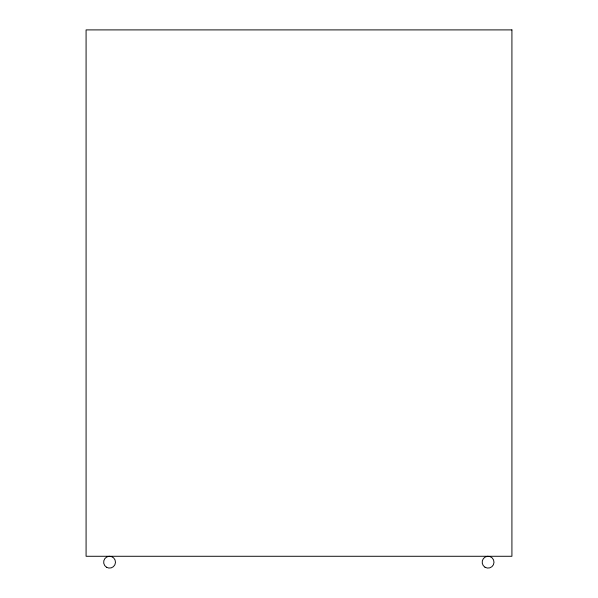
<?xml version="1.0" encoding="UTF-8"?>
<svg xmlns="http://www.w3.org/2000/svg" width="598" height="598" viewBox="0 0 598 598"><rect width="100%" height="100%" fill="white"/><g stroke="black" fill="none" stroke-linecap="round" stroke-linejoin="round"><path stroke-width="0.9" d="M511.918 29.9L86.082 29.9L86.082 556.275L511.918 556.275L511.918 29.9M106.459 567.218A5.913 5.913 0 0 0 115.474 562.367A5.913 5.913 0 0 0 106.758 556.977A5.913 5.913 0 0 0 106.459 567.218M484.978 567.218A5.913 5.913 0 0 0 493.993 562.367A5.913 5.913 0 0 0 485.277 556.977A5.913 5.913 0 0 0 484.978 567.218"/></g></svg>
